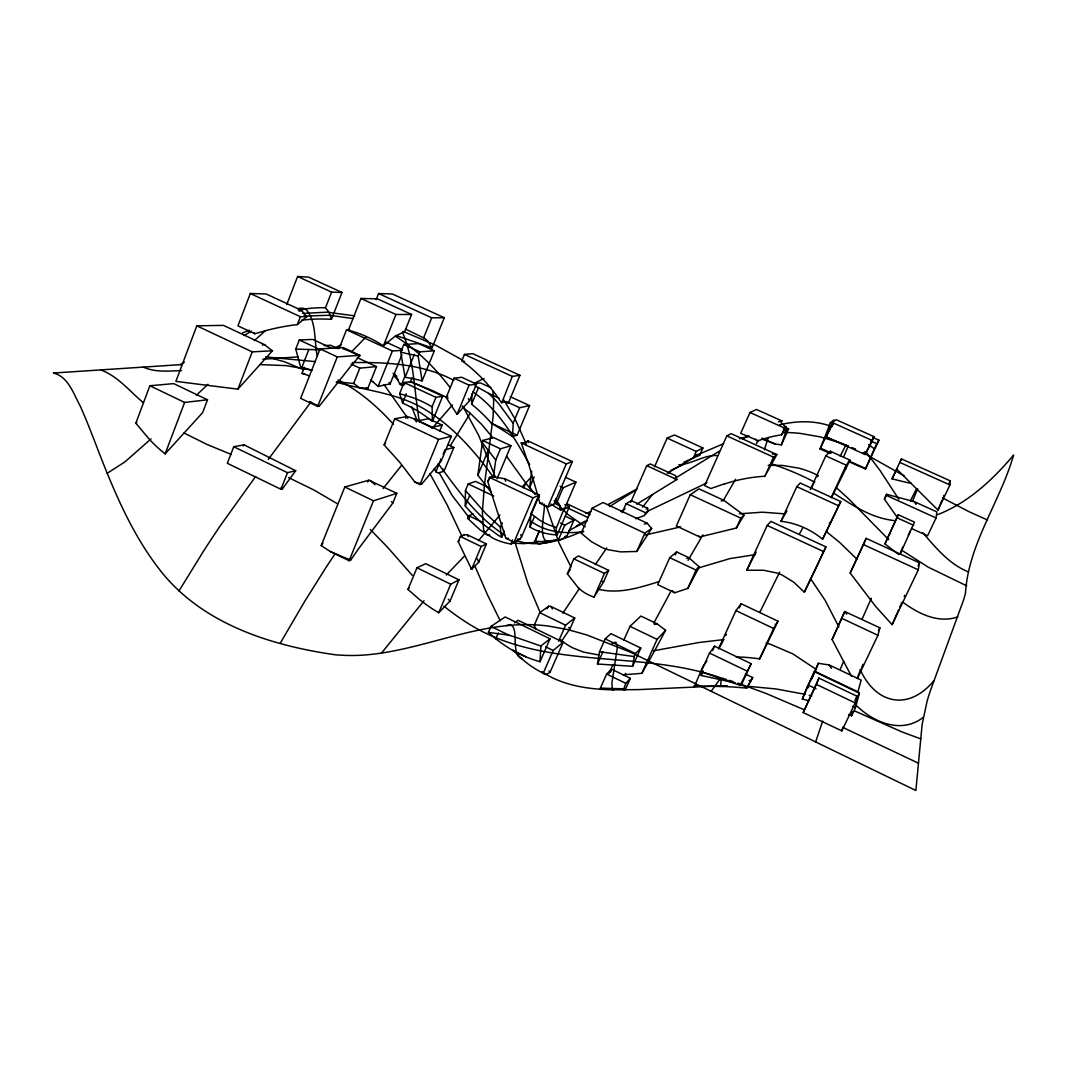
<?xml version="1.0" encoding="UTF-8"?>
<svg xmlns="http://www.w3.org/2000/svg" width="1067" height="1067" viewBox="0 0 1067 1067"><rect width="100%" height="100%" fill="white"/><g stroke="black" fill="none" stroke-linecap="round" stroke-linejoin="round"><path stroke-width="1.5" d="M182.297 364.527L53.35 373.037C68.235 376.464 73.49 393.79 80.052 405.7C88.721 424.933 95.843 444.806 103.632 464.398C119.011 502.904 136.536 541.289 162.864 573.686C204.851 624.715 272.098 645.802 335.331 654.778A210.266 196.928 74.6 0 0 360.846 655.258C417.784 651.964 470.707 624.142 528.112 624.608A184.724 172 48.7 0 1 548.598 626.089L568.111 629.677L586.957 634.998L630.063 651.99L915.886 790.514L922.128 724.453L927.17 700.859A170.053 14.151 -64.7 0 1 930.491 690.402L963.381 600.508A141.711 10.016 -65.1 0 0 965.475 593.052C968.436 543.957 1000.232 501.597 1013.623 455.075C992.75 479.763 968.116 502.877 937.493 514.681M488.873 487.712L475.535 481.404L468.213 483.938L465.452 490.54L465.265 505.985A191.273 186.578 80.7 0 0 483.724 524.711M512.387 436.523A187.245 34.531 21.8 0 0 491.42 423.252A144.245 135.776 69.3 0 0 471.601 404.246L471.787 400.245A306.482 80.785 -62.7 0 0 471.934 393.83M892.052 478.843L896.76 469.16L937.986 510.079L949.937 484.938L950.23 480.83L901.388 458.89L892.052 478.843L902.455 481.43A340.32 324.955 -35.6 0 0 911.311 483.378M512.827 650.47A139.51 134.669 60.9 0 1 495.795 638.8L488.393 632.371L490.94 626.409L505.144 616.953L550.025 638.8L540.902 646.015L540.035 661.753L535.581 660.393A128.72 124.052 60.6 0 1 525.991 656.872A58.098 16.338 23.5 0 1 512.814 650.443L525.991 656.872M544.383 504.131C545.29 512.493 534.874 549.252 554.387 540.289M531.699 471.147L529.739 487.366L534.474 493.568M537.955 497.195L530.979 513.587L530.272 521.403A239.822 40.719 -65.9 0 0 530.059 526.885L534.434 516.628M491.34 492.394L477.856 475.188L482.671 440.498L493.568 437.603L510.96 445.726L497.035 478.843M911.458 528.472L927.57 535.821L936.079 517.948L936.839 511.88L914.112 501.583L886.624 494.328L884.41 499.156L897.894 518.269M493.367 476.869L489.46 477.362L487.726 481.497L505.811 538.275L514.041 542.209L519.856 539.235L521.496 537.114L539.422 495.061L504.864 478.776L493.367 476.869L495.742 460.05L500.45 448.82L510.96 445.726M599.521 651.724L597.507 664.021L632.638 666.301L640.8 648.056L610.951 633.638L605.189 638.893L599.521 651.724L634.185 656.552L635.505 653.564L640.8 648.056M735.336 682.853L701.232 675.491L701.526 673.01A176.135 8.723 -64.4 0 0 701.139 671.69L709.502 653.057L714.597 646.189L751.168 663.701L741.552 684.534L740.311 684.187M918.287 569.831L919.461 562.856L866.151 538.355L858.655 554.533A287.516 1.374 -65 0 1 855.094 562.309L850.172 573.046L875.754 606.563L892.132 624.702L918.287 569.831L863.496 544.61L866.151 538.355M632.638 666.301L633.758 659.94A314.005 28.582 -63.6 0 0 634.185 656.552M852.426 711.916L851.599 715.757L848.572 714.557M900.335 553.68L914.472 522.123L898.227 514.734L884.97 543.917L896.787 553.159M857.401 678.425L877.928 635.292L879.862 627.823L844.744 611.511L832.113 639.546L851.519 676.398M851.599 715.757L855.454 707.674L859.375 693.11L814.388 671.677L807.105 687.161A323.248 3.694 -64.9 0 0 805.158 691.843L802.344 699.005L808.546 700.752M855.187 702.926L857.014 696.244L818.923 678.078L803.184 712.569L841.85 730.895L855.187 702.926L816.442 684.414L818.923 678.078M841.85 730.895L842.33 729.148M842.45 728.721L842.943 726.987M768.24 437.523L764.412 449.821M884.97 543.917L898.227 514.734M784.298 426.88L788.633 428.827L786.312 430.374L781.377 444.846L775.135 444.045L761.825 438.99M833.78 419.945L830.299 422.852L824.471 437.95A158.316 7.136 -65 0 1 823.457 440.524L820.043 449.007L829.966 453.342M822.67 721.132L815.628 741.992M135.842 423.239L149.873 385.747L173.708 383.613L207.518 399.792L202.61 412.649L165.118 453.875L160.877 450.367A150.834 139.123 81.1 0 1 149.553 439.537L135.842 423.239L136.869 422.452M196.821 325.822L175.882 381.372L237.888 389.148L272.458 350.776A131.855 22.46 21.9 0 1 264.643 344.694L223.456 325.382L196.821 325.822L252.225 351.883L272.458 350.776M165.118 453.875L184.618 402.432L207.518 399.792M299.147 311.177L302.254 310.697L266.07 293.945L250.305 293.505L237.954 325.862L254.786 333.744L265.39 330.73A253.693 235.994 67.1 0 1 297.293 324.595L306.856 316.699A125.172 18.619 22.3 0 1 302.201 310.67M237.888 389.148L252.225 351.883M286.796 304.442L297.613 276.486L308.523 277.087L342 292.451L331.45 319.313L325.355 319.046A176.482 164.651 71.8 0 0 301.468 320.247M233.74 446.74L227.324 463.291L280.941 489.273L282.395 488.899L295.692 470.734L244.05 444.846L233.74 446.74L287.49 472.681L295.692 470.734M297.293 324.661L300.387 316.726L306.856 316.699M311.631 370.209L300.894 367.075L300.174 365.461L295.759 349.082L299.307 339.973L312.804 339.426L331.664 348.215M902.829 546.984L900.055 554.08M300.894 367.075L302.014 366.995L308.603 350.149M342 292.451L331.61 292.105L325.448 307.856L328.823 311.897L331.45 319.313M304.962 374.397L302.028 373.37L304.402 367.328M320.087 348.882L300.654 398.378L317.699 406.447L319.246 406.22L349.763 367.448A282.088 78.411 -63.1 0 1 359.592 356.058L359.899 355.311L343.281 347.589L320.087 348.882L337.279 356.898L359.899 355.311M832.113 639.546L844.744 611.511M280.941 489.273L287.49 472.681M339.399 347.869L346.535 329.77L349.589 329.69M317.699 406.447L337.279 356.898M348.402 330.17A127.093 118.637 74.4 0 1 379.212 343.241L383.386 345.841L395.177 336.118L404.66 331.637L411.569 314.458L377.478 298.853L360.939 298.453L348.389 330.21L349.229 329.45M343.281 347.589L342.84 348.682A121.305 112.995 73.8 0 1 359.592 356.071M376.158 299.68L378.598 293.532L392.363 293.999L444.299 317.699L432.042 347.882L396.591 335.678M353.697 383.453L359.792 368.142L376.504 366.608L367.795 388.388L359.592 387.814L353.697 383.453L336.745 381.906M943.668 496.022L943.935 495.341M383.386 345.841L395.937 314.498L411.569 314.458M373.09 381.919L378.145 386.427L392.376 350.99L402.112 350.336M344.801 486.992L321.22 545.597L330.223 551.479L349.122 560.722L350.67 560.095A325.408 72.209 -62.4 0 1 358.845 548.358L392.803 503.104L396.791 493.354L368.969 480.19L344.801 486.992L373.49 500.796L396.791 493.354M400.712 352.23L403.846 344.454L418.717 343.627L434.349 350.816L422.092 380.946A140.457 132.241 69.4 0 0 405.1 377.318L400.712 352.23L418.171 356.045L422.092 380.946M378.145 386.427L387.174 384.453A292.131 81.626 -62 0 1 390.069 384.133L401.872 354.858M942.561 498.809L942.841 498.089M394.83 373.997L399.978 384.347L401.365 385L405.113 375.731M405.1 377.305L414.383 354.337M399.632 393.63L404.113 382.519L411.235 381.639L442.658 396.257L432.415 421.265L425.2 415.943A148.433 138.75 68.8 0 0 408.568 405.913L402.579 402.979L399.632 393.63L412.235 397.444A120.504 113.249 70 0 1 426.106 403.486L432.082 406.754L432.415 421.265M444.299 317.699L431.708 317.806L423.586 337.852L405.447 329.049M418.171 356.045L419.865 351.857L434.349 350.816M917.66 488.753L912.365 501.477M941.374 501.717L937.986 510.079M941.681 500.983L941.974 500.25M384.133 444.926L394.723 418.798L407.074 416.49L414.169 418.838L451.381 436.31L441.365 460.611L421.785 483.978L419.985 484.538L414.89 482.111L399.832 462.398L384.133 444.926L385.574 443.112M410.221 382.413L412.075 377.851M402.579 402.979L406.287 393.83M349.122 560.722L373.49 500.796M432.082 406.754L435.936 397.337L442.658 396.257M446.179 397.551L454.115 378.238L461.664 377.265L476.456 384.107L469.613 400.658L457.076 414.369L446.179 397.551L447.753 395.87M501.49 402.793A152.354 143.405 71.7 0 0 461.824 360.779L464.425 354.404L472.854 353.697L519.949 375.317L508.239 403.326L506.612 402.419A74.597 16.712 -64.7 0 0 501.77 402.726L512.293 376.398L519.949 375.317M815.028 671.396L818.362 663.274L825.858 664.488A100.685 21.393 24.9 0 0 828.766 664.728L861.149 680.119L857.935 691.843L815.028 671.396L811.173 679.599A245.637 2.894 -64.9 0 1 815.788 669.062L818.362 663.274M439.697 431.135L442.178 425.093L428.561 418.717L417.731 420.851L431.615 427.374L442.178 425.093M419.985 484.538L438.55 439.417L451.381 436.31M457.076 414.369L469.107 385.174L476.456 384.107M448.033 444.726L453.848 447.46L444.005 471.254L438.164 472.961L435.896 471.814L440.738 460.077M443.165 454.209L444.979 449.807L453.848 447.46M802.344 699.005L814.388 671.677M471.614 404.246L478.55 387.481M884.41 499.156L886.624 494.328M901.388 458.89L899.908 462.451L949.937 484.938M407.967 589.437L416.97 567.777L425.72 563.683L458.97 579.821L450.021 601.081L438.737 612.738L434.469 610.151A157.543 151.207 69.6 0 1 418.971 599.094L407.967 589.437L408.981 588.104M477.856 475.188L488.539 449.634M465.265 505.985L469.76 495.221M514.454 541.663A58.098 55.831 68.5 0 0 515.988 541.849A87.987 16.392 -64.9 0 1 514.908 542.503L510.906 543.97A61.633 59.218 68.7 0 1 493.141 538.288L479.923 529.765L467.679 518.375L468.786 515.748L473.281 513.894M458.21 541.663L460.37 536.501L464.585 534.62L467.533 534.874L486.445 543.943L478.696 562.269L471.574 569.285L458.21 541.663L459.41 540.355M513.134 423.266L519.642 407.727L529.579 405.607L517.122 435.229L512.427 436.523L513.04 427.227A245.944 55.844 -63.3 0 0 513.134 423.266L498.929 403.993A121.491 114.916 71.3 0 0 493.594 398.191L488.579 393.363A109.554 17.752 22.2 0 0 474.988 385.921M438.737 612.738L450.727 584.183L458.97 579.821M847.785 447.073L843.864 456.343M471.574 569.285L481.19 546.504L486.445 543.943M501.663 537.288A208.518 38.892 -65.7 0 1 500.463 527.151L502.29 522.817M504.251 531.193L501.69 537.235A76.597 73.81 69.6 0 1 498.049 535.167L483.764 524.657M529.739 487.366L534.18 476.922M510.906 543.97L512.507 539.902M514.041 542.209L532.913 497.876L539.422 495.061M900.961 604.175L901.522 602.868M547.811 506.998L566.244 463.918L572.365 461.584L554.186 504.011L547.811 506.998L539.942 503.277L538.155 496.795M539.222 531.006L534.034 543.13L537.595 542.423M539.529 530.806L535.127 541.076A61.566 59.365 68.2 0 0 540.996 541.569L559.281 539.982A138.95 22.46 -65.4 0 0 562.869 538.728L567.204 535.687L573.873 520.269L565.31 516.228M899.814 606.883L900.388 605.509M495.768 638.826L498.276 632.998M560.082 507.158A170.106 29.062 -63.7 0 0 557.187 501.65L563.149 487.752L575.927 482.151L565.657 477.349M569.325 506.678L557.161 534.927A181.67 28.982 -65.6 0 1 556.134 528.512L563.816 509.386L569.325 506.678L564.83 504.558M575.927 482.151L564.763 508.105L560.602 510.146L550.785 504.037M898.001 611.098L898.614 609.67M558.361 539.995L564.776 525.124L573.873 520.269M897.374 612.538L892.132 624.702M536.194 629.13L534.127 625.555L539.702 612.658L548.758 606.229L550.999 606.509L574.753 617.993L570.138 628.543L560.989 642.001M591.998 508.332L581.208 533.207L591.425 541.689L602.575 547.824A52.256 50.869 60.9 0 0 607.723 549.638L620.741 551.892L636.799 551.466L651.684 528.445A118.77 21.86 24.5 0 1 647.429 523.337L603.028 502.517L591.998 508.332L644.855 533.18L651.684 528.445M578.434 587.957L567.324 573.819L573.819 558.855L578.407 555.947L608.67 570.352L603.682 581.715L594.052 597.093L604.429 573.446L608.67 570.352M540.035 661.753L550.025 638.8M514.467 622.875L518.162 620.314L563.189 642.227L553.159 650.497L543.25 673.21A93.296 89.561 55.6 0 1 520.403 657.525M558.628 641.174L565.603 625.195L574.753 617.993M563.189 642.227L550.252 671.837A86.72 83.293 53.8 0 1 548.905 671.023M622.194 512.653L626.116 503.664L631.397 500.676L647.669 508.265L647.949 511.386L645.575 514.241M630.73 502.25L646.762 465.652L650.27 463.958L675.624 475.669L676.798 479.55L636.839 504.131M654.498 466.906L667.142 438.097L674.504 434.976L702.913 447.98L699.645 455.342L689.242 459.637M647.949 511.386L645.695 512.827L644.508 515.494L635.985 518.682M636.799 551.466L644.855 533.18M871.339 598.254L862.203 618.913M597.507 664.021L602.882 651.87M667.302 473.214L693.363 457.97L696.258 451.448L702.913 447.98M602.588 689.082A90.001 8.949 -64.6 0 1 600.414 688.055L606.643 674.011L611.458 669.129L630.344 678.319L625.382 689.402A78.998 6.882 -64.7 0 1 623.581 689.535L625.782 683.347L630.344 678.319M609.057 673.437L613.098 664.328M623.902 640.013L629.983 626.342L640.88 616.046L657.045 623.795L665.595 630.277L658.659 643.294A215.854 19.366 -64.9 0 1 652.924 653.884L641.867 673.33L623.035 674.824M610.191 671.957L611.458 669.129M690.256 494.715L676.345 526.004L699.739 536.954L736.377 528.005L743.979 515.228L723.933 500.383L699.005 488.859L690.256 494.715L740.831 518.149L743.979 515.228M669.743 557.681L657.725 584.663L674.731 592.745L687.775 588.451L694.204 576.393A198.689 14.058 -64.6 0 1 698.885 567.751L699.365 566.857A181.817 33.664 25.2 0 1 695.191 563.323L688.935 557.708L676.625 551.919L669.743 557.681L696.044 570.071L699.365 566.857M776.856 454.582L773.522 457.129L764.692 476.616L776.856 454.582L731.122 433.642L726.827 435.883L704.633 485.658L710.862 488.539L724.346 483.871M675.304 554.88L676.625 551.919M848.398 461.478L865.457 469L872.646 452.701A67.074 0.88 -65 0 0 874.246 448.807L878.915 440.178L872.886 437.47M786.419 427.147A62.58 6.295 24.1 0 1 781.951 420.945L756.476 409.461L750.008 412.502L740.685 433.349L758.13 440.684M641.867 673.33L657.099 639.386L665.595 630.277M687.775 588.451L696.044 570.071M736.377 528.005L740.831 518.149M781.644 434.803L784.658 428.134L786.259 427.093A130.721 8.323 -65 0 0 783.752 431.228L781.644 434.803A128.2 125.092 27.6 0 0 758.157 440.738M781.377 444.846L788.633 428.827M696.044 685.521L694.23 686.815L702.993 666.328L706.914 660.98M746.74 570.271L767.173 525.444L770.881 521.403L825.911 546.851L814.801 570.645A185.965 2.494 -64.9 0 0 809.119 582.302L804.345 592.172L793.968 582.355L782.431 575.206A50.402 48.762 34.5 0 0 777.069 573.059L763.572 570.258L746.74 570.271L748.887 566.07M701.232 675.491L703.233 671.09M712.596 650.577L714.597 646.189M718.411 648.989L735.937 610.604L741.138 603.749L778.003 621.181L768.894 640.04A193.02 4.588 -65 0 1 759.531 659.033L773.655 628.476L778.003 621.181M739.231 607.91L741.138 603.749M780.964 521.283L796.796 486.672L800.223 483.058L840.756 501.557L822.59 539.235C810.8 529.419 796.235 523.03 780.964 521.283L783.712 516.575M825.951 436.896L832.473 422.639L836.021 419.638L874.086 436.696L870.005 445.513A78.571 1.254 -65 0 0 868.725 447.86L864.977 454.475L826.045 436.803A143.818 5.762 -65 0 1 828.485 432.335M820.043 449.007L831.046 425.906M810.32 489.58L825.778 455.902L830.246 451.208L850.012 460.144L831.5 497.689M829.192 453.488L830.246 451.208M701.019 671.65L740.151 685.374L751.168 663.701M831.313 497.382L846.211 465.145L850.012 460.144M694.083 685.868L726.8 686.641A439.937 395.404 36 0 1 746.7 688.135L752.702 677.545L745.313 673.997M746.7 688.135L752.702 677.545M822.59 539.235L840.756 501.557M864.977 454.475L874.086 436.696M804.345 592.172L825.911 546.851M865.457 469L878.915 440.178M850.172 573.046L863.496 544.61M803.184 712.569L816.442 684.414M908.27 535.207L910.338 530.846M878.448 630.81L879.862 627.823M948.95 483.511L950.23 480.83M918.033 565.857L919.461 562.856M854.92 700.632L857.014 696.244M857.228 697.631L859.375 693.11M759.771 612.391L779.71 572.059M910.324 501.01L916.246 489.286M840.182 456.142L845.864 445.126M817.322 476.709L817.962 475.469M812.974 485.085L813.574 483.925M814.188 482.751L814.801 481.564M811.187 488.499L812.374 486.232M653.764 623.168L671.103 590.918M523.59 487.726L525.978 483.324L506.572 456.263M799.556 533.687L802.797 527.805M828.859 431.655L829.592 430.361M462.158 406.86L470.24 413.236L450.461 445.513M829.939 429.748L830.593 428.587M280.168 643.348L304.508 601.708L325.235 568.644A296.333 69.155 -62.4 0 1 334.518 554.667M688.042 560.322L702.913 534.874M784.232 515.668L784.752 514.761M735.576 479.296L723.199 500.636M178.949 590.971L203.744 550.799A355.684 99.364 -61.6 0 1 220.135 526.004L255.653 476.482M756.436 443.485L757.97 440.938M624.435 675.358L625.689 673.317M610.391 671.823L611.084 670.716M579.514 588.304L562.856 613.152M595.319 564.576L606.75 547.945M711.062 691.376L720.678 678.145M567.324 573.819L569.445 570.845M569.978 570.111L570.498 569.378M548.758 606.229L546.891 608.804M268.284 459.437L310.964 401.979M740.151 685.374L740.498 684.921A195.768 4.882 -64.7 0 1 741.392 684.187L741.552 684.534M652.377 494.608L642.614 507.132M243.209 445.953L244.05 444.846M367.622 481.937L368.969 480.19M383.16 488.446L401.605 465.372M424.039 600.694L381.412 653.164M499.93 515.014L478.55 540.636M491.7 476.576L490.206 478.429M487.726 481.497L489.22 479.657M405.7 418.157L407.074 416.49M668.782 472.921L671.076 470.214M432.015 428.494L452.475 404.927M522.737 486.259L531.94 476.362M727.294 685.801L720.558 685.974L721.519 677.998L726.654 679.532M464.585 534.62L463.785 535.514M351.536 351.817L366.248 336.732M446.339 575.006L464.158 556.387M196.355 395.323L207.945 384.293M151.021 438.91L124.906 461.891L107.207 473.295M933.865 680.719C908.444 711.489 875.7 704.06 860.149 669.476M254.346 340.586L265.483 330.65M611.591 644.108L613.792 642.494L616.019 642.361L617.38 647.256L611.871 683.147L612.471 689.829L638.693 689.615L721.772 685.814M474.748 383.213L482.751 378.998A89.241 21.447 -64.6 0 1 484.085 378.785M674.437 478.696L719.225 451.234M636.145 489.873L609.55 506.598M180.203 364.674L184.431 362.1M506.372 625.622C522.11 619.687 508.679 656.218 522.443 658.726M923.182 717.371C901.335 734.589 872.526 722.119 855.427 704.473M620.861 511.48L625.102 509.039M334.558 348.002L341.493 344.614M637.332 488.753L608.19 504.478M587.237 520.829L568.951 530.606M535.287 542.556L534.114 543.17M580.195 523.95L585.33 521.096M716.971 455.529C703.486 454.875 691.829 464.305 678.919 464.732M576.407 525.991L578.901 524.671M646.135 509.039L647.669 508.265M742.312 438.884L748.941 435.763M694.524 456.076L723.559 443.725M672.237 469.613L684.454 464.012M613.045 689.829L613.765 689.495A74.69 6.962 -64.6 0 0 614.645 688.815M683.867 462.104L685.227 461.464M647.216 511.426L706.941 482.871M686.574 460.837L687.908 460.237M582.889 531.073C562.482 540.115 538.982 548.171 516.801 540.702M567.204 535.687L564.643 536.728M242.529 332.904L249.318 330.223M757.397 440.938L757.437 440.924A128.253 14.485 24.3 0 1 755.343 439.191M686.735 558.468L688.935 557.708M697.284 568.298L729.841 558.615L755.063 554.653M557.187 539.489L555.574 540.022M659.299 581.502C639.747 587.637 618.673 594.426 598.12 589.144M553.973 540.529L552.359 541.022A108.874 104.819 73.5 0 1 541.543 543.61A149.047 25.515 -65.4 0 1 535.101 541.142M585.663 513.267L590.945 511.707M957.806 616.886C938.24 623.822 917.927 613.525 902.495 601.908M739.418 438.697L747.834 436.576M680.759 526.858L645.268 535.007M657.045 623.795L654.311 624.488M647.442 523.337L644.281 524.11M778.31 421.798L781.978 420.958M779.564 424.853C795.248 421.038 812.014 420.371 827.579 425.119A70.862 69.795 22.4 0 1 831.206 426.333M721.199 500.983L723.933 500.383M653.351 650.817L699.218 642.467L723.986 639.573M298.066 308.523L301.774 308.163A63.807 22.767 -64.6 0 1 306.469 309.87C316.659 322.501 314.031 340.626 317.206 355.764M262.349 345.041L264.629 344.694M533.94 542.449L524.31 543.65L512.213 543.156M697.778 454.582L699.645 455.342M489.833 535.114L486.392 534.594L483.671 530.059L482.351 512.52L484.405 485.592L493.101 416.65L493.688 401.192L492.927 391.149M474.562 383.76L480.43 382.906L490.86 387.721M401.365 385L404.66 384.573M739.404 513.814L762.358 512.187L784.152 513.801M302.801 313.405L327.089 312.178L354.751 315.859M583.702 531.593C565.51 534.14 545.477 532.433 530.472 520.843M303.682 316.099L329.623 315.272L353.004 318.553M262.749 359.232L298.453 356.871M181.483 370.569C168.813 371.049 155.249 372.543 143.378 367.101M768.213 465.332L782.418 465.425L798.489 468.066A89.948 87.867 32 0 1 813.521 473.321L818.296 475.642M324.088 345.588L330.61 345.255L338.012 348.696M472.388 568.871L470.894 568.911M625.382 689.402L602.642 688.962M259.921 364.581L286.276 365.634L312.044 370.156M352.43 362.58C386.854 362.086 422.745 363.914 453.822 380.332M623.328 688.829L600.374 688.122M265.55 356.912L315.459 361.62M295.759 349.082L320.5 349.869L299.307 339.973M612.471 689.829C590.838 689.269 568.564 686.468 549.198 676.131A87.841 84.293 54.5 0 1 541.729 671.65M505.811 538.275L508.466 538.448M749.154 686.414L776.056 688.949L805.225 694.364M517.242 539.048L519.856 539.235M598.694 654.978L583.529 652.097L573.312 648.122A60.032 57.711 54 0 1 560.468 639.68M540.902 646.015L517.815 638.013A133.322 40.639 23.8 0 0 508.839 635.158L488.393 632.371M272.979 358.552L284.929 361.926L303.535 369.715M334.398 347.495L337.185 348.109M845.211 611.618L846.664 614.232M829.152 425.36L832.247 426.186M421.785 483.978L419.664 483.404M809.173 695.324L811.814 696.031M418.798 483.178L417.504 482.831M737.817 683.507L739.071 683.854M416.623 482.591L414.89 482.111M720.225 677.638C636.986 648.803 540.476 671.77 464.478 621.101A233.326 226.751 73.7 0 1 444.019 606.203M336.172 382.106C364.861 390.375 395.644 392.829 422.065 407.767C451.314 424.426 473.975 450.274 493.474 477.256M556.067 527.391L549.132 525.044A58.992 57.138 68.1 0 1 539.689 520.203L530.979 513.587M920.848 738.898L901.988 731.935L854.867 711.062M729.214 680.319L733.042 681.533M100.711 369.916C117.823 376.118 129.56 391.202 143.191 402.566M738.124 683.2L765.906 693.403L803.984 709.635M837.528 441.951L820.176 436.87L800.517 433.442A153.421 149.22 31 0 0 782.658 432.495M854.347 448.487L855.561 448.927M786.312 430.374L784.298 429.641A40.946 4.361 24 0 0 783.325 429.294M839.075 442.485L848.238 446.006M851.866 447.58L853.12 448.033M398.258 379.705L395.297 377.558L393.123 373.303M410.875 381.986L432.415 390.589L448.193 398.164M403.086 331.384L435.829 345.308L462.798 360.259M231.312 454.475L206.998 444.446L183.964 432.989M967.782 571.632C949.083 563.909 935.666 547.704 922.822 532.7M987.402 519.962L969.249 511.8L942.588 497.956M394.203 375.117L396.924 376.291M775.149 624.315L776.309 624.835M832.473 422.639L871.606 440.191M830.299 422.852L833.287 424.186M870.672 440.964L876.647 443.645M966.755 585.85L928.303 567.204L901.362 550.025M750.008 412.502L784.658 428.134M820.803 448.273L831.286 453.008M849.252 461.131L865.71 468.573M825.778 455.902L846.211 465.145M762.011 438.084L775.135 444.045M886.21 495.315L936.079 517.948M726.827 435.883L773.522 457.129M897.254 517.855L913.739 525.364M378.598 293.532L431.708 317.806M796.796 486.672L838.169 505.585M667.142 438.097L696.258 451.448M360.939 298.453L395.937 314.498M297.613 276.486L331.61 292.105M464.425 354.404L512.293 376.398M288.53 477.603L313.698 489.886L337.585 503.837M403.846 344.454L419.865 351.857M510.226 396.671L529.579 405.607M385.734 341.92L402.232 349.536M646.762 465.652L676.798 479.55M488.579 393.363L498.929 398.151M506.332 401.579L519.642 407.727M454.115 378.238L469.107 385.174M346.535 329.77L392.376 350.99M767.173 525.444L823.257 551.412M250.305 293.505L300.387 316.726M843.49 727.734L918.5 763.225M357.258 357.658L376.504 366.608M404.113 382.519L435.936 397.337M491.407 423.252L517.122 435.229M572.365 461.584L527.578 440.724L528.352 442.565M537.448 494.221L529.072 465.465L521.23 442.925L566.244 463.918M350.963 364.02L359.792 368.142M366.341 387.708L367.795 388.388M626.116 503.664L645.695 512.827M482.671 440.498L500.45 448.82M842.036 618.447L877.928 635.292M560.135 486.339L563.149 487.752M302.014 366.995L307.229 369.435M394.723 418.798L438.55 439.417M566.617 503.624L590.091 514.681M568.498 508.359L587.744 517.442M554.28 503.157L560.268 505.985M489.46 477.362L532.913 497.876M319.246 406.22L316.059 404.713M560.402 523.057L564.776 525.124M468.213 483.938L493.768 496.048M735.937 610.604L773.655 628.476M573.819 558.855L604.429 573.446M468.786 515.748L482.244 522.176M313.938 403.699L314.992 404.206M808.759 685.347L816.055 688.842M852.533 706.287L855.454 707.674M709.502 653.057L746.793 670.956M149.873 385.747L184.618 402.432M460.37 536.501L481.19 546.504M629.983 626.342L657.099 639.386M739.644 683.987L746.98 687.521M311.844 402.686L312.884 403.193M605.189 638.893L635.505 653.564M539.702 612.658L565.603 625.195M309.763 401.672L310.804 402.179M416.97 567.777L450.727 584.183M606.643 674.011L625.782 683.347M545.73 646.869L553.159 650.497M490.94 626.409L508.852 635.158M863.123 452.768L904.443 476.015M280.741 488.072L282.395 488.899M337.946 379.945C359.246 390.722 377.531 406.634 393.456 424.253M585.25 526.791L567.791 514.427L554.173 500.57M504.811 535.234C476.962 517.468 457.57 489.713 438.204 463.585M833.687 493.154C849.812 503.384 865.977 514.601 884.876 518.962A80.332 78.678 -2.3 0 0 895.093 520.683M538.702 496.462L539.489 496.969M534.794 493.981L535.567 494.474M395.47 336.292C416.73 349.616 434.856 367.515 449.981 387.441M829.246 523.083L830.406 523.897M897.72 553.84L898.667 554.507M570.138 628.543L568.684 627.503M472.681 391.722C498.756 409.555 514.294 437.817 529.632 464.558M869.072 444.806L874.233 448.834M826.165 531.446L839.569 542.356L856.841 559.068M816.468 669.596L792.888 653.911L770.547 644.321A108.541 103.032 36.1 0 0 766.159 643.041M674.731 592.745L671.997 590.585M500.436 527.191L485.818 513.587L465.452 490.54M836.195 487.566L848.625 498.809L888.704 539.662M470.24 413.236L481.804 424.626L492.767 437.643M698.685 535.967L699.739 536.954M520.416 657.512L513.2 650.19M370.329 529.512L387.188 546.864L412.382 575.446M869.018 444.526L870.005 445.513M889.731 532.766L890.558 533.593M450.021 601.081L448.26 599.241M469.373 517.922L452.301 495.675L439.257 472.868M481.951 442.218L495.742 460.05M428.054 341.507L432.042 347.882M865.911 451.808L880.048 470.494L898.814 499.249M532.22 491.26L525.978 483.324M810.6 578.754L824.964 600.041L838.889 626.889M384.093 384.72L407.754 418.224M828.766 664.741L831.473 668.302M414.169 418.838L416.49 421.932M916.153 504.331L914.112 501.583M503.904 400.085L515.228 419.291L526.404 444.419M468.293 398.645L469.613 400.658M571.018 566.964L559.001 542.97L546.317 505.838M389.055 382.466L390.069 384.133M462.638 405.873L478.763 435.616L495.395 477.229M552.453 608.964L550.999 606.509M429.801 473.468L446.886 504.371L461.918 536.168M557.174 501.677L555.587 498.943M254.786 333.744L254.173 332.597M440.471 459.01L441.365 460.611M500.223 620.727L487.766 595.439L474.895 566.084M444.005 471.254L442.818 469M435.896 471.814L434.256 468.52M402.566 332.437C414.463 360.566 414.183 391.896 419.358 421.625M540.155 612.511L527.872 583.422L514.868 541.889M467.533 534.874L468.24 536.581M477.322 558.841L478.696 562.269M411.729 406.82L416.97 420.131M504.864 478.776L505.665 481.297M520.789 534.567L521.496 537.114M560.095 507.118L560.602 510.146M400.618 383.386A87.187 14.551 21.6 0 1 400.298 383.867M370.502 379.799A189.126 174.521 71 0 1 373.023 382.013M304.602 373.89A88.214 30.223 -65.8 0 1 302.028 373.383M309.47 375.864A182.71 170.533 -89.8 0 1 304.975 374.344M298.24 310.057A152.301 142.258 73.9 0 1 325.448 307.709M423.599 337.826A165.398 47.135 -63.8 0 1 428.04 341.533M469.067 518.735A69.115 14.885 -64.8 0 1 467.679 518.375M461.838 360.713A125.639 32.277 -64.3 0 1 462.344 360.779M463.758 361.166A125.639 32.277 -64.3 0 1 464.625 361.54M350.67 560.095A166.439 41.666 21.7 0 1 330.223 551.479M321.22 545.584A314.125 75.037 -62.3 0 1 322.928 543.076M370.622 480.804A237.701 216.748 65.3 0 1 375.01 484.791M391.482 501.597A237.701 216.748 65.3 0 1 392.803 503.104M542.783 503.117A140.871 27.595 22.2 0 1 539.902 503.264M527.672 440.764A68.942 11.83 22.5 0 1 521.23 442.925M557.161 534.86A59.845 57.845 68.1 0 1 529.926 527.138M693.337 458.023A103.472 11.017 -64.8 0 1 697.818 454.502M581.275 533.073A147.499 21.353 -64 0 1 583.089 531.406M603.682 581.688A42.026 40.693 57.2 0 1 601.628 581.208M594.052 597.107A41.24 39.839 56.1 0 1 578.421 587.97M535.007 624.462A323.661 54.55 -65.6 0 1 534.114 625.582M550.119 672.13A120.211 16.072 -64.6 0 1 543.316 673.09M772.295 454.129A123.559 120.318 30.7 0 1 775.722 453.822M724.413 484.045A156.115 150.82 32.7 0 1 764.679 476.269M826.031 436.816A40.133 3.855 24 0 0 844.05 444.539A45.014 4.308 24 0 0 847.985 446.099M831.473 427.093A68.595 2.801 -65.1 0 1 832.847 424.839M866.311 452.541A73.516 6.949 23.9 0 1 864.363 451.928M844.784 468.24A92.189 90.335 30.8 0 1 845.798 469.2M786.886 511A237.314 11.204 -65.4 0 1 785.272 513.854M748.874 566.11A132.801 6.375 -64.8 0 1 756.116 552.132M726.427 634.278A196.528 10.03 -65 0 1 725.747 635.612M723.119 640.8A196.528 10.03 -65 0 1 720.038 646.855M736.123 656.992A167.826 157.529 35.8 0 1 759.557 658.886M749.021 680.466A316.699 290.011 35.1 0 1 751.301 680.573M807.105 687.161A213.427 198.435 35.1 0 1 808.573 687.615M861.736 667.302A182.484 7.002 -64.9 0 1 863.03 664.274M857.294 677.932A107.193 3.988 -64.9 0 1 860.936 669.182M904.709 595.346A146.619 5.588 -65 0 1 904.202 596.533M244.29 335.491A171.56 160.237 72.5 0 1 251.559 331.09M840.396 669.009A151.741 3.868 -64.9 0 1 843.637 661.313M770.961 463.692A269.964 257.08 40.3 0 1 813.347 481.47"/></g></svg>
